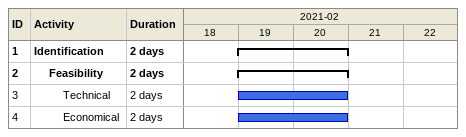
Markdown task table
| ID | Level | Task | Duration | Start | Finish |
|---|---|---|---|---|---|
| 1 | 1 | **Identification** | 2d | 2021-02-19 | 2021-02-20 |
| 2 | 2 | **Feasibility** | 2d | 2021-02-19 | 2021-02-20 |
| 3 | 3 | Technical | 2d | 2021-02-19 | 2021-02-20 |
| 4 | 3 | Economical | 2d | 2021-02-19 | 2021-02-20 |
